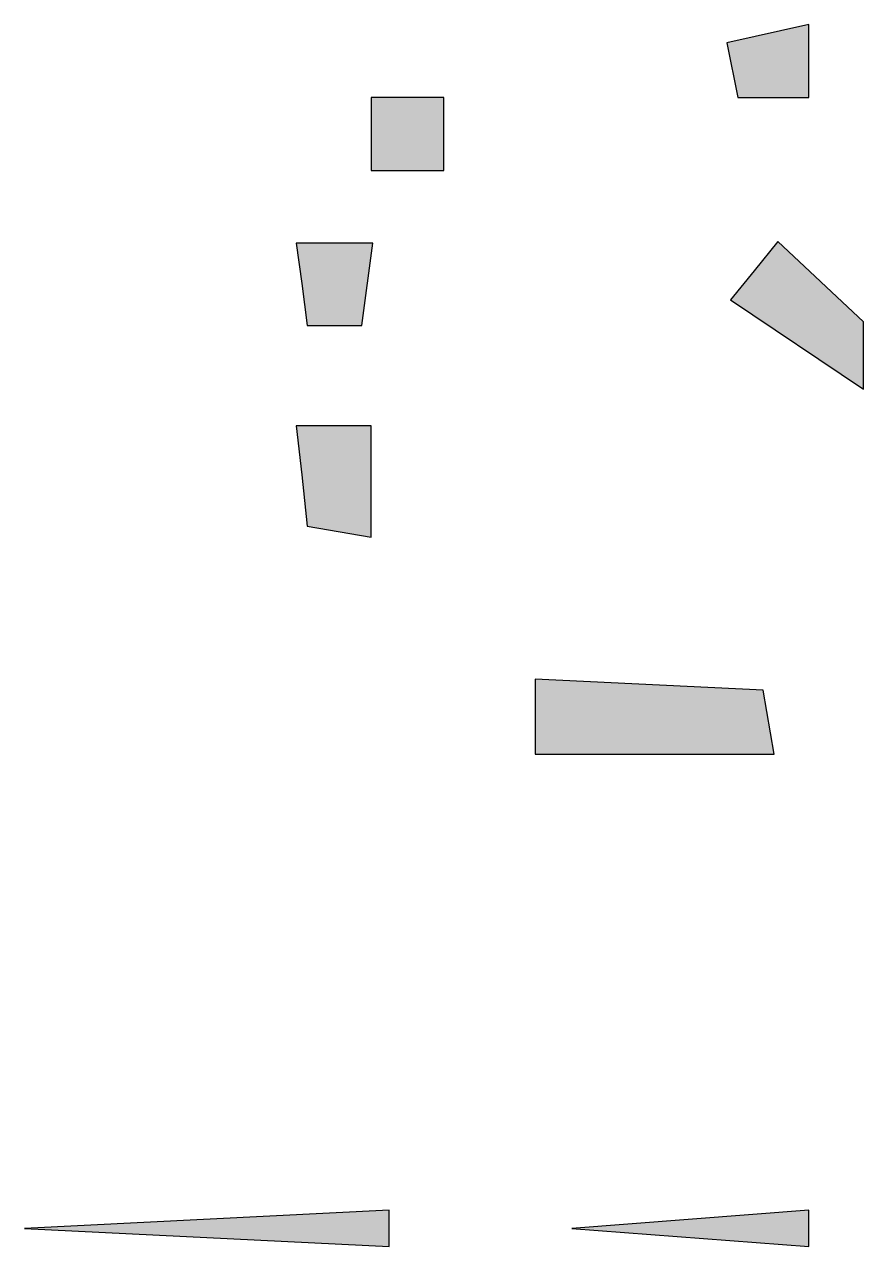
# Model space of a CAD drawing. Header units: millimetres. Extents: x -7200 to 93979, y -9600 to 40920.
# Drawn here: x 2036 to 3204, y 7436 to 9137 of the extents above; entities that cross this region are included whole.
import ezdxf

# ---------------------------------------------------------------- set-up
doc = ezdxf.new("R2010")
doc.units = ezdxf.units.MM
doc.layers.add('ЗАЛИВКА', color=7, linetype='Continuous')
doc.layers.add('ПЛАН', color=7, linetype='Continuous')

msp = doc.modelspace()

# ---------------------------------------------------------------- hatches: boundary and pattern name
at = {"layer": 'ЗАЛИВКА'}
for points in [[(3013.5, 9111.2), (3028.7, 9035.1), (3127.7, 9035.1), (3127.7, 9136.6)], [(2518.5, 8984.3), (2518.5, 8933.5), (2620, 8933.5), (2620, 9035.1), (2518.5, 9035.1)], [(2422, 8776.1), (2429.6, 8717.8), (2505.8, 8717.8), (2521, 8832), (2414.4, 8832)], [(3051.5, 8793.9), (3018.5, 8753.3), (3203.8, 8628.9), (3203.8, 8722.8), (3084.5, 8834.5)], [(2422, 8509.6), (2429.6, 8438.5), (2518.5, 8423.3), (2518.5, 8578.1), (2414.4, 8578.1)], [(2746.9, 8172), (2746.9, 8121.2), (3079.5, 8121.2), (3064.2, 8210.1), (2746.9, 8225.3)], [(2036.2, 7461.2), (2543.9, 7435.8), (2543.9, 7486.6)], [(2797.7, 7461.2), (3127.7, 7435.8), (3127.7, 7486.6)]]:
    msp.add_hatch(color=7, dxfattribs=at).paths.add_polyline_path(points)

# ---------------------------------------------------------------- linework, layer by layer
at = {"layer": 'ПЛАН'}
for points in [[(3013.5, 9111.2), (3028.7, 9035.1), (3127.7, 9035.1), (3127.7, 9136.6)], [(2518.5, 8984.3), (2518.5, 8933.5), (2620, 8933.5), (2620, 9035.1), (2518.5, 9035.1)], [(2422, 8776.1), (2429.6, 8717.8), (2505.8, 8717.8), (2521, 8832), (2414.4, 8832)], [(3051.5, 8793.9), (3018.5, 8753.3), (3203.8, 8628.9), (3203.8, 8722.8), (3084.5, 8834.5)], [(2422, 8509.6), (2429.6, 8438.5), (2518.5, 8423.3), (2518.5, 8578.1), (2414.4, 8578.1)], [(2746.9, 8172), (2746.9, 8121.2), (3079.5, 8121.2), (3064.2, 8210.1), (2746.9, 8225.3)], [(2036.2, 7461.2), (2543.9, 7435.8), (2543.9, 7486.6)], [(2797.7, 7461.2), (3127.7, 7435.8), (3127.7, 7486.6)]]:
    msp.add_lwpolyline(points, close=True, dxfattribs=at)

doc.saveas('drawing.dxf')
